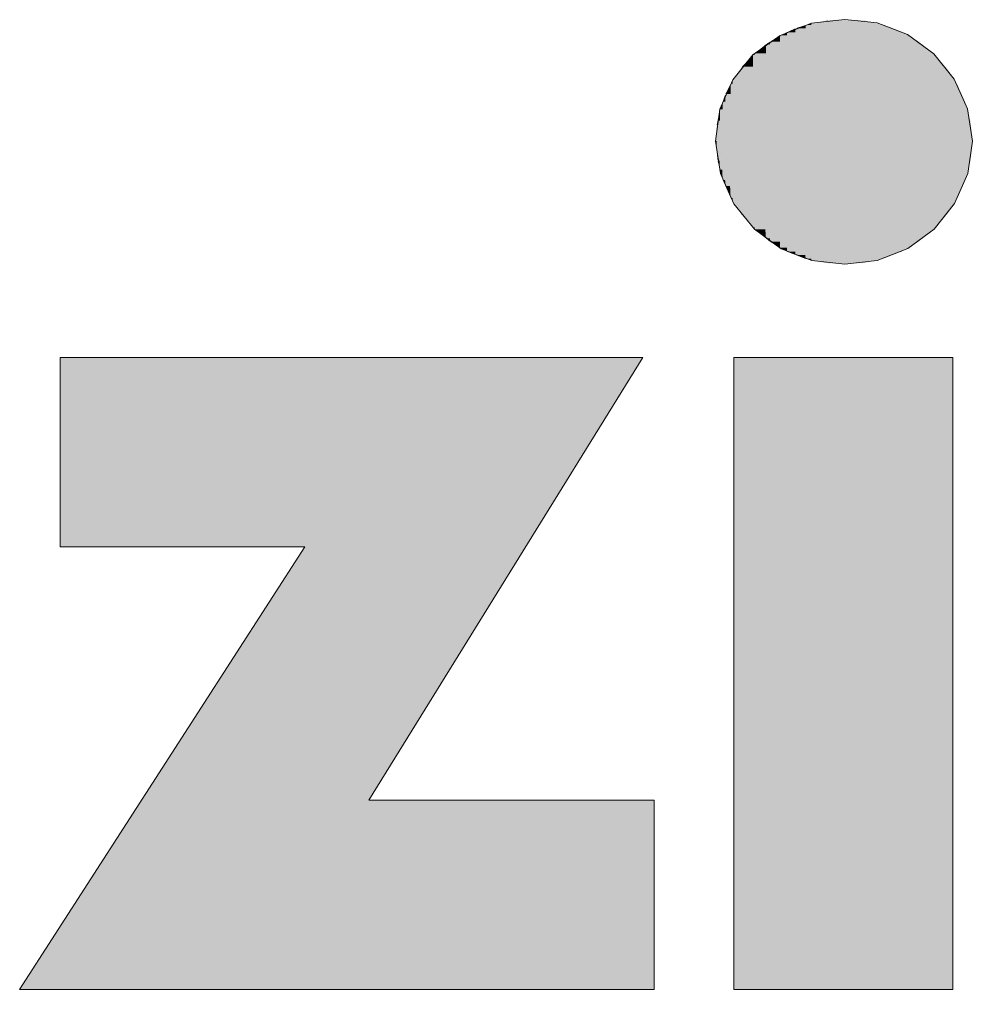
# Model space of a CAD drawing. Extents: x 885 to 2021, y 330 to 1122.
# Drawn here: x 1757.649 to 1761.613, y 648.97 to 653.006 of the extents above; entities that cross this region are included whole.
import ezdxf

# ---------------------------------------------------------------- set-up
doc = ezdxf.new("R2010")
doc.units = 0
doc.layers.get('0').update_dxf_attribs({"lineweight": 25})
doc.layers.add('P11_Plankopf_Ausführung_AF_4_800 Plankopf', color=7, linetype='Continuous', lineweight=25)

# ---------------------------------------------------------------- blocks, each defined once
blk = doc.blocks.new('Referenz-A0T8DITAAL', base_point=(1729.7843, 502.0648))
at = {"layer": 'P11_Plankopf_Ausführung_AF_4_800 Plankopf', "color": 0, "linetype": 'Continuous', "lineweight": 13, "ltscale": 16.9}
for p, q in [((1761.0815, 653.0055), (1760.943, 652.9893)), ((1761.2163, 652.9912), (1761.0815, 653.0055)), ((1760.943, 652.9893), (1760.813, 652.9391)), ((1761.3427, 652.9425), (1761.2163, 652.9912)), ((1760.813, 652.9391), (1760.6997, 652.8579)), ((1761.4523, 652.8627), (1761.3427, 652.9425)), ((1760.6997, 652.8579), (1760.6158, 652.7541)), ((1761.5375, 652.7572), (1761.4523, 652.8627)), ((1760.6158, 652.7541), (1760.5627, 652.6316)), ((1761.5925, 652.6333), (1761.5375, 652.7572)), ((1760.5627, 652.6316), (1760.5443, 652.4994)), ((1761.6135, 652.4994), (1761.5925, 652.6333)), ((1760.5443, 652.4994), (1760.5655, 652.3642)), ((1761.5931, 652.3647), (1761.6135, 652.4994)), ((1760.5655, 652.3642), (1760.621, 652.239)), ((1761.5385, 652.2399), (1761.5931, 652.3647)), ((1760.621, 652.239), (1760.707, 652.1324)), ((1761.4534, 652.1335), (1761.5385, 652.2399)), ((1760.707, 652.1324), (1760.8176, 652.0517)), ((1761.3437, 652.0527), (1761.4534, 652.1335)), ((1760.8176, 652.0517), (1760.9453, 652.0024)), ((1761.2169, 652.003), (1761.3437, 652.0527)), ((1760.9453, 652.0024), (1761.0815, 651.9879)), ((1761.0815, 651.9879), (1761.2169, 652.003)), ((1760.2425, 651.5988), (1757.8178, 651.5988)), ((1757.8178, 651.5988), (1757.8178, 650.811)), ((1759.1018, 649.7575), (1760.2425, 651.5988)), ((1761.5316, 651.5989), (1760.6211, 651.5989)), ((1760.6211, 651.5989), (1760.6211, 648.9697)), ((1761.5316, 648.9697), (1761.5316, 651.5989)), ((1758.8358, 650.811), (1757.649, 648.9697)), ((1757.8178, 650.811), (1758.8358, 650.811)), ((1760.2886, 649.7575), (1759.1018, 649.7575)), ((1760.2886, 648.9697), (1760.2886, 649.7575)), ((1757.649, 648.9697), (1760.2886, 648.9697)), ((1760.6211, 648.9697), (1761.5316, 648.9697))]:
    blk.add_line(p, q, dxfattribs=at)
at = {"layer": 'P11_Plankopf_Ausführung_AF_4_800 Plankopf', "color": 0, "linetype": 'Continuous', "lineweight": 0, "ltscale": 0.0169}
for points in [[(1760.9993, 652.9893), (1760.943, 652.9893), (1760.9993, 652.9996)], [(1761.0117, 652.9996), (1760.9993, 652.9996), (1761.0117, 653.0018)], [(1761.0117, 651.9923), (1760.9993, 651.9923), (1760.9993, 652.9996)], [(1761.0117, 651.9917), (1761.0117, 652.9996), (1760.9993, 652.9996)], [(1761.0815, 653.0018), (1761.0117, 653.0018), (1761.0815, 653.0055)], [(1761.0812, 651.9917), (1761.0117, 651.9917), (1761.0117, 653.0018)], [(1761.0815, 651.9879), (1761.0815, 653.0018), (1761.0117, 653.0018)], [(1761.1628, 651.9927), (1761.0815, 651.9927), (1761.0815, 653.0055)], [(1761.1628, 653.0012), (1761.0818, 653.0012), (1761.0815, 653.0055)], [(1761.1628, 651.9927), (1761.1628, 653.0012), (1761.0818, 653.0012)], [(1761.1632, 651.9927), (1761.1628, 651.9927), (1761.1628, 653.0012)], [(1761.1632, 653.0011), (1761.1628, 653.0011), (1761.1628, 653.0012)], [(1761.1632, 651.9927), (1761.1632, 653.0011), (1761.1628, 653.0011)], [(1761.2425, 652.0101), (1761.1632, 652.0101), (1761.1632, 653.0011)], [(1761.2425, 652.9841), (1761.1646, 652.9841), (1761.1632, 653.0011)], [(1760.8764, 652.9524), (1760.842, 652.9524), (1760.8764, 652.9683)], [(1760.9188, 652.9683), (1760.8764, 652.9683), (1760.9188, 652.9817)], [(1760.9181, 652.026), (1760.8764, 652.026), (1760.8764, 652.9683)], [(1760.9188, 652.0096), (1760.9188, 652.9683), (1760.8764, 652.9683)], [(1760.943, 652.9817), (1760.9188, 652.9817), (1760.943, 652.9893)], [(1760.9429, 652.0096), (1760.9188, 652.0096), (1760.9188, 652.9817)], [(1760.943, 652.0044), (1760.943, 652.9817), (1760.9188, 652.9817)], [(1760.9986, 652.0044), (1760.943, 652.0044), (1760.943, 652.9893)], [(1760.9993, 651.9923), (1760.9993, 652.9893), (1760.943, 652.9893)], [(1761.2425, 652.0101), (1761.2425, 652.9841), (1761.1646, 652.9841)], [(1761.2432, 652.0103), (1761.2425, 652.0103), (1761.2425, 652.9841)], [(1761.2432, 652.9839), (1761.2425, 652.9839), (1761.2425, 652.9841)], [(1761.2432, 652.0103), (1761.2432, 652.9839), (1761.2425, 652.9839)], [(1761.3185, 652.0397), (1761.2432, 652.0397), (1761.2432, 652.9839)], [(1761.3185, 652.9548), (1761.2455, 652.9548), (1761.2432, 652.9839)], [(1761.3185, 652.0397), (1761.3185, 652.9548), (1761.2455, 652.9548)], [(1761.3195, 652.0401), (1761.3185, 652.0401), (1761.3185, 652.9548)], [(1761.3195, 652.9543), (1761.3185, 652.9543), (1761.3185, 652.9548)], [(1761.3195, 652.0401), (1761.3195, 652.9543), (1761.3185, 652.9543)], [(1761.389, 652.0809), (1761.3195, 652.0809), (1761.3195, 652.9543)], [(1761.389, 652.914), (1761.3227, 652.914), (1761.3195, 652.9543)], [(1760.813, 652.9127), (1760.7708, 652.9127), (1760.813, 652.9391)], [(1760.842, 652.9391), (1760.813, 652.9391), (1760.842, 652.9524)], [(1760.8415, 652.056), (1760.813, 652.056), (1760.813, 652.9391)], [(1760.842, 652.0392), (1760.842, 652.9391), (1760.813, 652.9391)], [(1760.876, 652.0392), (1760.842, 652.0392), (1760.842, 652.9524)], [(1760.8764, 652.026), (1760.8764, 652.9524), (1760.842, 652.9524)], [(1761.389, 652.0809), (1761.389, 652.914), (1761.3227, 652.914)], [(1761.3901, 652.0815), (1761.389, 652.0815), (1761.389, 652.914)], [(1761.3901, 652.9131), (1761.389, 652.9131), (1761.389, 652.914)], [(1761.3901, 652.0815), (1761.3901, 652.9131), (1761.389, 652.9131)], [(1761.4523, 652.1326), (1761.3901, 652.1326), (1761.3901, 652.9131)], [(1761.4523, 652.8627), (1761.3941, 652.8627), (1761.3901, 652.9131)], [(1760.7538, 652.8638), (1760.707, 652.8638), (1760.7538, 652.902)], [(1760.7708, 652.902), (1760.7538, 652.902), (1760.7708, 652.9127)], [(1760.7705, 652.0943), (1760.7538, 652.0943), (1760.7538, 652.902)], [(1760.7708, 652.0805), (1760.7708, 652.902), (1760.7538, 652.902)], [(1760.8118, 652.0805), (1760.7708, 652.0805), (1760.7708, 652.9127)], [(1760.813, 652.056), (1760.813, 652.9127), (1760.7708, 652.9127)], [(1760.6997, 652.8088), (1760.6542, 652.8088), (1760.6997, 652.8579)], [(1760.707, 652.8579), (1760.6997, 652.8579), (1760.707, 652.8638)], [(1760.7069, 652.1405), (1760.6997, 652.1405), (1760.6997, 652.8579)], [(1760.707, 652.1324), (1760.707, 652.8579), (1760.6997, 652.8579)], [(1760.7515, 652.1324), (1760.707, 652.1324), (1760.707, 652.8638)], [(1760.7538, 652.0943), (1760.7538, 652.8638), (1760.707, 652.8638)], [(1761.4523, 652.1326), (1761.4523, 652.8627), (1761.3941, 652.8627)], [(1761.4534, 652.1335), (1761.4523, 652.1335), (1761.4523, 652.8627)], [(1761.4534, 652.8614), (1761.4523, 652.8614), (1761.4523, 652.8627)], [(1761.4534, 652.1335), (1761.4534, 652.8614), (1761.4523, 652.8614)], [(1761.5067, 652.1935), (1761.4534, 652.1935), (1761.4534, 652.8614)], [(1761.5067, 652.8021), (1761.4582, 652.8021), (1761.4534, 652.8614)], [(1760.652, 652.7541), (1760.6158, 652.7541), (1760.652, 652.8056)], [(1760.6542, 652.8056), (1760.652, 652.8056), (1760.6542, 652.8088)], [(1760.6542, 652.1937), (1760.652, 652.1937), (1760.652, 652.8056)], [(1760.6542, 652.1912), (1760.6542, 652.8056), (1760.652, 652.8056)], [(1760.6963, 652.1912), (1760.6542, 652.1912), (1760.6542, 652.8088)], [(1760.6997, 652.1405), (1760.6997, 652.8088), (1760.6542, 652.8088)], [(1761.5067, 652.1935), (1761.5067, 652.8021), (1761.4582, 652.8021)], [(1761.5078, 652.1947), (1761.5067, 652.1947), (1761.5067, 652.8021)], [(1761.5078, 652.8004), (1761.5067, 652.8004), (1761.5067, 652.8021)], [(1761.5078, 652.1947), (1761.5078, 652.8004), (1761.5067, 652.8004)], [(1761.551, 652.2622), (1761.5078, 652.2622), (1761.5078, 652.8004)], [(1761.551, 652.7337), (1761.5132, 652.7337), (1761.5078, 652.8004)], [(1760.6158, 652.7376), (1760.6073, 652.7376), (1760.6158, 652.7541)], [(1760.6484, 652.2496), (1760.6158, 652.2496), (1760.6158, 652.7541)], [(1760.652, 652.1937), (1760.652, 652.7541), (1760.6158, 652.7541)], [(1760.6073, 652.6947), (1760.5851, 652.6947), (1760.6073, 652.7376)], [(1760.6156, 652.2628), (1760.6073, 652.2628), (1760.6073, 652.7376)], [(1760.6158, 652.2496), (1760.6158, 652.7376), (1760.6073, 652.7376)], [(1761.551, 652.2622), (1761.551, 652.7337), (1761.5132, 652.7337)], [(1761.552, 652.2637), (1761.551, 652.2637), (1761.551, 652.7337)], [(1761.552, 652.7316), (1761.551, 652.7316), (1761.551, 652.7337)], [(1761.552, 652.2637), (1761.552, 652.7316), (1761.551, 652.7316)], [(1761.5841, 652.3371), (1761.552, 652.3371), (1761.552, 652.7316)], [(1761.5841, 652.6592), (1761.5579, 652.6592), (1761.552, 652.7316)], [(1760.5851, 652.6633), (1760.574, 652.6633), (1760.5851, 652.6947)], [(1760.6047, 652.3129), (1760.5851, 652.3129), (1760.5851, 652.6947)], [(1760.6073, 652.2628), (1760.6073, 652.6947), (1760.5851, 652.6947)], [(1760.5627, 652.5841), (1760.5528, 652.5841), (1760.5627, 652.6316)], [(1760.574, 652.6316), (1760.5627, 652.6316), (1760.574, 652.6633)], [(1760.5723, 652.3803), (1760.5627, 652.3803), (1760.5627, 652.6316)], [(1760.574, 652.338), (1760.574, 652.6316), (1760.5627, 652.6316)], [(1760.5843, 652.338), (1760.574, 652.338), (1760.574, 652.6633)], [(1760.5851, 652.3129), (1760.5851, 652.6633), (1760.574, 652.6633)], [(1761.5841, 652.3371), (1761.5841, 652.6592), (1761.5579, 652.6592)], [(1761.5848, 652.3387), (1761.5841, 652.3387), (1761.5841, 652.6592)], [(1761.5848, 652.6565), (1761.5841, 652.6565), (1761.5841, 652.6592)], [(1761.5848, 652.3387), (1761.5848, 652.6565), (1761.5841, 652.6565)], [(1761.6051, 652.4164), (1761.5848, 652.4164), (1761.5848, 652.6565)], [(1761.6051, 652.5805), (1761.5912, 652.5805), (1761.5848, 652.6565)], [(1760.5491, 652.4994), (1760.5443, 652.4994), (1760.5491, 652.5662)], [(1760.5528, 652.5662), (1760.5491, 652.5662), (1760.5528, 652.5841)], [(1760.5519, 652.4539), (1760.5491, 652.4539), (1760.5491, 652.5662)], [(1760.5528, 652.4176), (1760.5528, 652.5662), (1760.5491, 652.5662)], [(1760.5609, 652.4176), (1760.5528, 652.4176), (1760.5528, 652.5841)], [(1760.5627, 652.3803), (1760.5627, 652.5841), (1760.5528, 652.5841)], [(1761.6051, 652.4164), (1761.6051, 652.5805), (1761.5912, 652.5805)], [(1761.6055, 652.4179), (1761.6051, 652.4179), (1761.6051, 652.5805)], [(1761.6055, 652.5767), (1761.6051, 652.5767), (1761.6051, 652.5805)], [(1761.6055, 652.4179), (1761.6055, 652.5767), (1761.6051, 652.5767)], [(1761.6135, 652.4994), (1761.6055, 652.4994), (1761.6055, 652.5767)], [(1760.5491, 652.4539), (1760.5491, 652.4994), (1760.5443, 652.4994)], [(1761.6055, 652.4179), (1761.6135, 652.4994), (1761.6055, 652.4994)], [(1760.5528, 652.4176), (1760.5519, 652.4539), (1760.5491, 652.4539)], [(1760.5627, 652.3803), (1760.5609, 652.4176), (1760.5528, 652.4176)], [(1761.5848, 652.3387), (1761.6051, 652.4164), (1761.5848, 652.4164)], [(1761.6051, 652.4164), (1761.6055, 652.4179), (1761.6051, 652.4179)], [(1760.574, 652.338), (1760.5723, 652.3803), (1760.5627, 652.3803)], [(1760.5851, 652.3129), (1760.5843, 652.338), (1760.574, 652.338)], [(1760.6073, 652.2628), (1760.6047, 652.3129), (1760.5851, 652.3129)], [(1761.552, 652.2637), (1761.5841, 652.3371), (1761.552, 652.3371)], [(1761.5841, 652.3371), (1761.5848, 652.3387), (1761.5841, 652.3387)], [(1760.6158, 652.2496), (1760.6156, 652.2628), (1760.6073, 652.2628)], [(1760.652, 652.1937), (1760.6484, 652.2496), (1760.6158, 652.2496)], [(1761.5078, 652.1947), (1761.551, 652.2622), (1761.5078, 652.2622)], [(1761.551, 652.2622), (1761.552, 652.2637), (1761.551, 652.2637)], [(1760.6542, 652.1912), (1760.6542, 652.1937), (1760.652, 652.1937)], [(1760.6997, 652.1405), (1760.6963, 652.1912), (1760.6542, 652.1912)], [(1761.4534, 652.1335), (1761.5067, 652.1935), (1761.4534, 652.1935)], [(1761.5067, 652.1935), (1761.5078, 652.1947), (1761.5067, 652.1947)], [(1760.707, 652.1324), (1760.7069, 652.1405), (1760.6997, 652.1405)], [(1760.7538, 652.0943), (1760.7515, 652.1324), (1760.707, 652.1324)], [(1761.3901, 652.0815), (1761.4523, 652.1326), (1761.3901, 652.1326)], [(1761.4523, 652.1326), (1761.4534, 652.1335), (1761.4523, 652.1335)], [(1760.7708, 652.0805), (1760.7705, 652.0943), (1760.7538, 652.0943)], [(1760.813, 652.056), (1760.8118, 652.0805), (1760.7708, 652.0805)], [(1761.3195, 652.0401), (1761.389, 652.0809), (1761.3195, 652.0809)], [(1761.389, 652.0809), (1761.3901, 652.0815), (1761.389, 652.0815)], [(1760.842, 652.0392), (1760.8415, 652.056), (1760.813, 652.056)], [(1760.8764, 652.026), (1760.876, 652.0392), (1760.842, 652.0392)], [(1760.9188, 652.0096), (1760.9181, 652.026), (1760.8764, 652.026)], [(1761.2432, 652.0103), (1761.3185, 652.0397), (1761.2432, 652.0397)], [(1761.3185, 652.0397), (1761.3195, 652.0401), (1761.3185, 652.0401)], [(1760.943, 652.0044), (1760.9429, 652.0096), (1760.9188, 652.0096)], [(1760.9993, 651.9923), (1760.9986, 652.0044), (1760.943, 652.0044)], [(1761.0117, 651.9917), (1761.0117, 651.9923), (1760.9993, 651.9923)], [(1761.0815, 651.9879), (1761.0812, 651.9917), (1761.0117, 651.9917)], [(1761.0815, 651.9879), (1761.1628, 651.9927), (1761.0815, 651.9927)], [(1761.1628, 651.9927), (1761.1632, 651.9927), (1761.1628, 651.9927)], [(1761.1632, 651.9927), (1761.2425, 652.0101), (1761.1632, 652.0101)], [(1761.2425, 652.0101), (1761.2432, 652.0103), (1761.2425, 652.0103)], [(1757.8178, 650.811), (1758.8358, 650.811), (1757.8178, 651.5988)], [(1758.8358, 650.811), (1758.8358, 651.5988), (1757.8178, 651.5988)], [(1758.8358, 648.9697), (1759.1018, 648.9697), (1758.8358, 651.5988)], [(1759.1018, 648.9697), (1759.1018, 651.5988), (1758.8358, 651.5988)], [(1759.1018, 649.7575), (1760.2425, 651.5988), (1759.1018, 651.5988)], [(1760.6211, 648.9697), (1761.5316, 648.9697), (1760.6211, 651.5989)], [(1761.5316, 648.9697), (1761.5316, 651.5989), (1760.6211, 651.5989)], [(1757.649, 648.9697), (1758.8358, 648.9697), (1758.8358, 650.811)], [(1759.1018, 648.9697), (1760.2886, 648.9697), (1759.1018, 649.7575)], [(1760.2886, 648.9697), (1760.2886, 649.7575), (1759.1018, 649.7575)]]:
    blk.add_solid(points, dxfattribs=at)

msp = doc.modelspace()

# ---------------------------------------------------------------- block references
at = {"color": 8, "lineweight": 25, "ltscale": 0.25, "true_color": 0x808080}
msp.add_blockref('Referenz-A0T8DITAAL', (1729.7843, 502.0648), dxfattribs=at)

doc.saveas('drawing.dxf')
